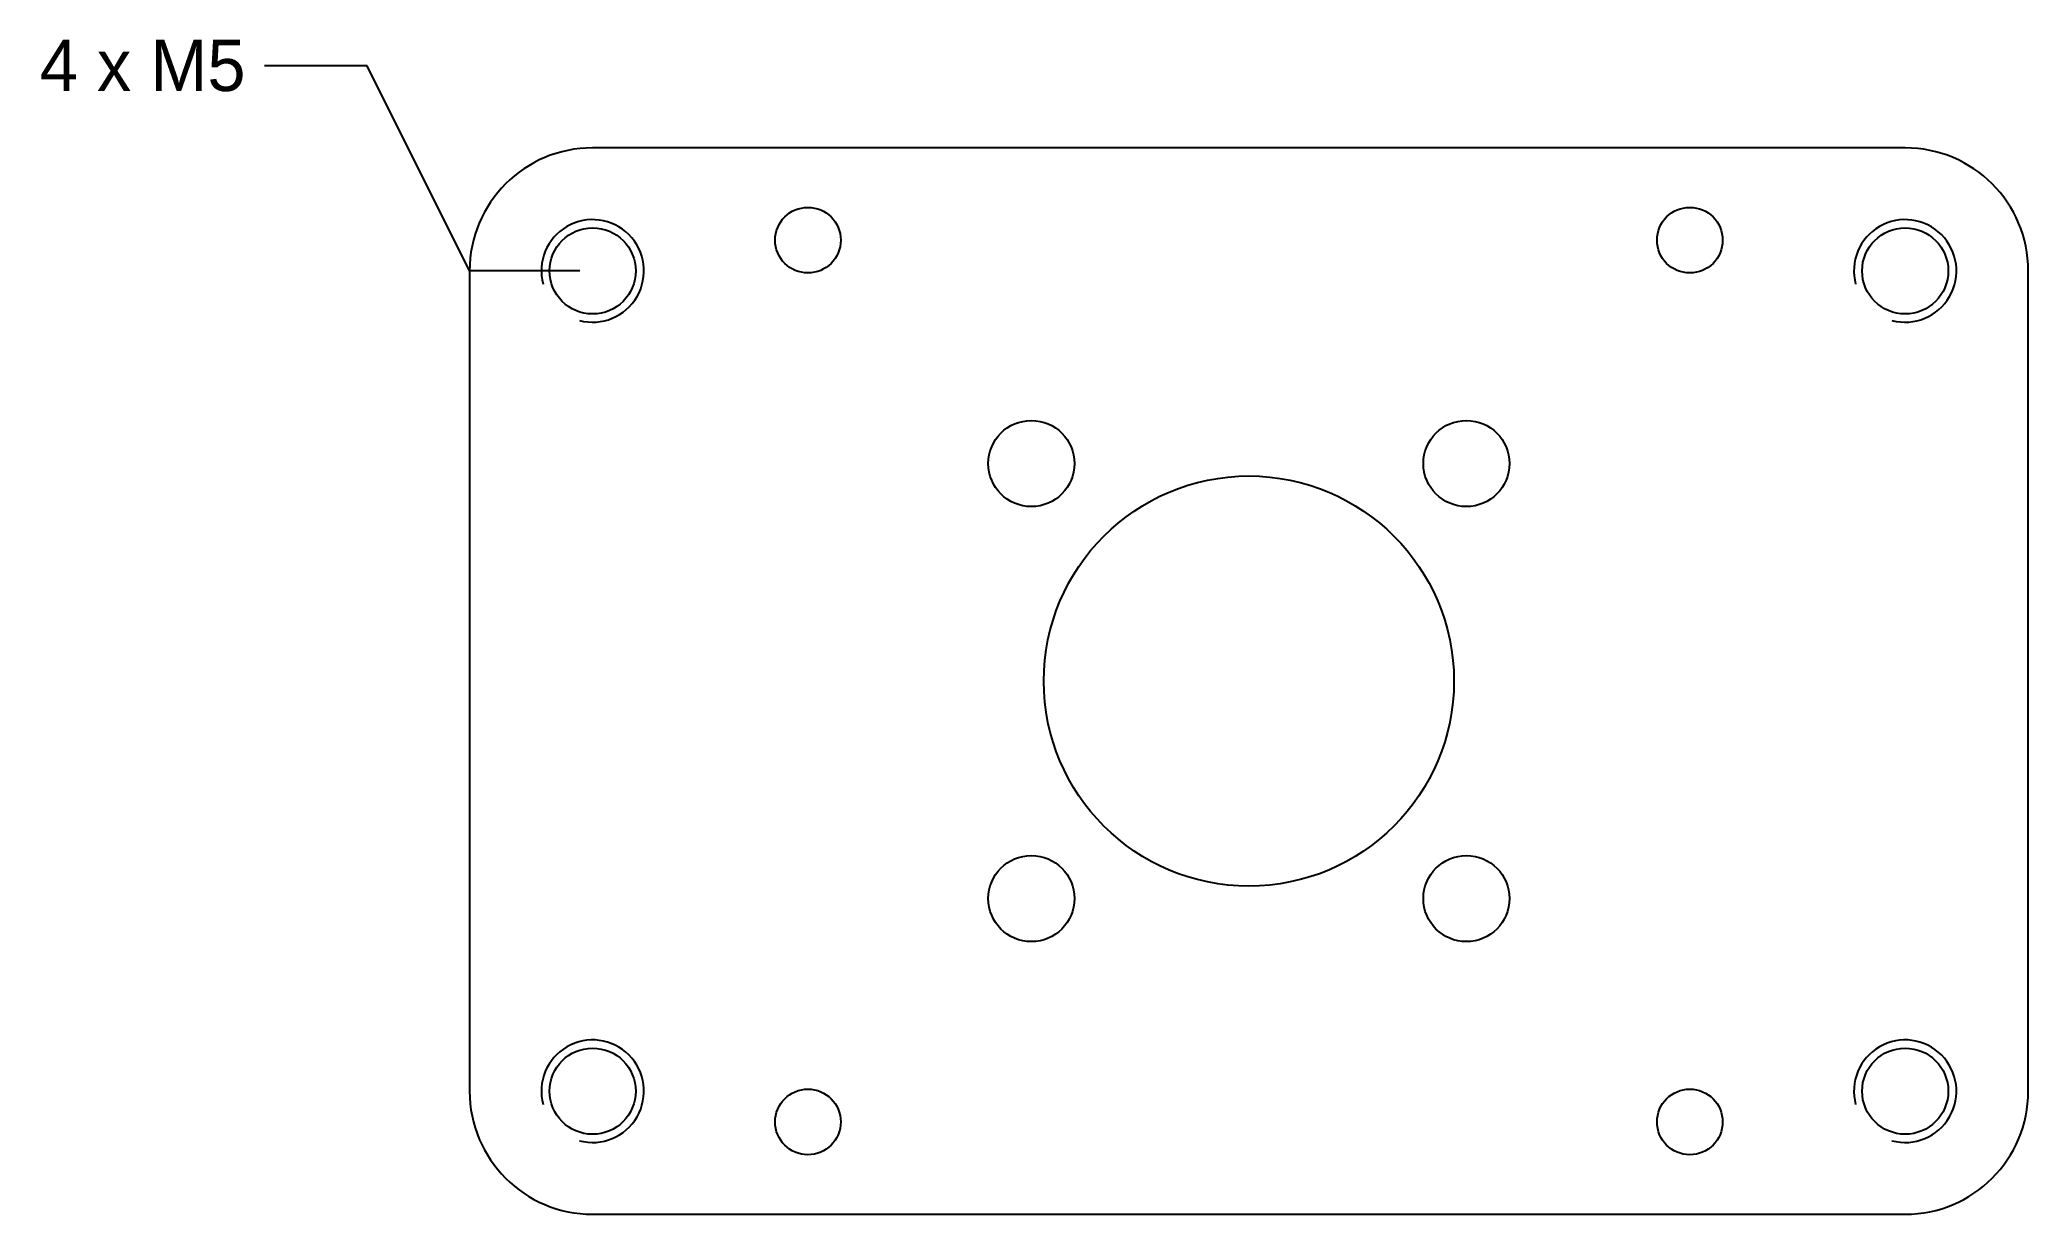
# Model space of a CAD drawing. Extents: x -59 to 38, y -26 to 31.3.
import ezdxf

# ---------------------------------------------------------------- set-up
doc = ezdxf.new("R2010")
doc.units = 0
doc.layers.get('0').update_dxf_attribs({"linetype": 'CONTINUOUS'})
doc.layers.get('DEFPOINTS').update_dxf_attribs({"linetype": 'CONTINUOUS'})
doc.layers.add('DEFAULT', color=7, linetype='CONTINUOUS')
doc.styles.add('DEFAULT', font='txt')
doc.dimstyles.new('ISO-25', dxfattribs={"dimtxt": 2.5, "dimasz": 2.5, "dimexe": 1.25, "dimexo": 0.625, "dimtad": 1, "dimtoh": 1, "dimzin": 1, "dimcen": 2.5, "dimazin": 3, "dimtfac": 1, "dimtix": 1, "dimtmove": 0, "dimatfit": 3})

# ---------------------------------------------------------------- blocks, each defined once
blk = doc.blocks.new('*D1')
at = {"layer": 'DEFAULT', "color": 0}
for p, q in [((-43, 30), (-48, 30)), ((-38, 20), (-43, 30)), ((-32.625, 20), (-38, 20))]:
    blk.add_line(p, q, dxfattribs=at)
at = {"layer": 'DEFPOINTS', "color": 0}
for p in [(-48, 30), (-32, 20), (0, 0)]:
    blk.add_point(p, dxfattribs=at)
at = {"layer": 'DEFAULT', "color": 0, "linetype": 'CONTINUOUS', "style": 'DEFAULT'}
blk.add_text('4 x M5', height=2.5, dxfattribs=at).set_placement((-58.9575, 28.77125))

msp = doc.modelspace()

# ---------------------------------------------------------------- linework, layer by layer
at = {"color": 7, "linetype": 'CONTINUOUS'}
for p, q in [((32, 26), (-32, 26)), ((-38, 20), (-38, -20)), ((38, -20), (38, 20)), ((-32, -26), (32, -26))]:
    msp.add_line(p, q, dxfattribs=at)
for centre, radius in [((-21.5, 21.5), 1.6), ((21.5, 21.5), 1.6), ((-32, 20), 2.1), ((32, 20), 2.1), ((-10.607, 10.607), 2.1), ((10.607, 10.607), 2.1), ((0, 0), 10), ((-10.607, -10.607), 2.1), ((10.607, -10.607), 2.1), ((-32, -20), 2.1), ((32, -20), 2.1), ((-21.5, -21.5), 1.6), ((21.5, -21.5), 1.6)]:
    msp.add_circle(centre, radius, dxfattribs=at)
for centre, radius, start, end in [((-32, 20), 6, 90, 180), ((32, 20), 6, 0, 90), ((-32, 20), 2.5, 255, 195), ((32, 20), 2.5, 255, 195), ((-32, -20), 2.5, 255, 195), ((32, -20), 2.5, 255, 195), ((-32, -20), 6, 180, 270), ((32, -20), 6, 270, 0)]:
    msp.add_arc(centre, radius, start, end, dxfattribs=at)

# ---------------------------------------------------------------- dimensions: what is measured, and where the dimension line sits
at = {"layer": 'DEFAULT'}
dim = msp.add_ordinate_dim(feature_location=(-32, 20), offset=(-16, 10), dtype=0, origin=(0, 0), text='4 x M5', dimstyle='ISO-25', override={"dimtad": 0}, dxfattribs=at)
dim.commit()
dim.dimension.update_dxf_attribs({"geometry": '*D1', "text_midpoint": (-53.769, 30)})

doc.saveas('drawing.dxf')
